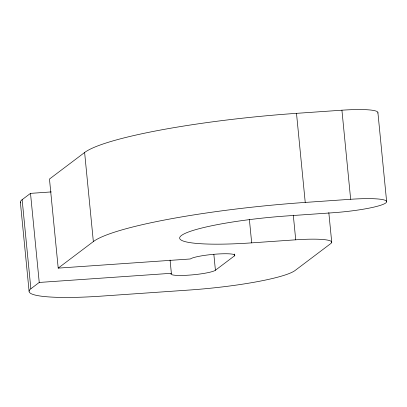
<?xml version="1.0" encoding="UTF-8"?>
<svg xmlns="http://www.w3.org/2000/svg" width="407" height="407" viewBox="0 0 407 407"><rect width="100%" height="100%" fill="white"/><g stroke="black" fill="none" stroke-linecap="round" stroke-linejoin="round"><path stroke-width="0.61" d="M20.462 202.844A90.303 11.945 -5.6 0 1 22.136 199.684L30.505 193.366L51.368 191.921M377.793 113.065A45.126 5.968 -5.6 0 0 341.926 110.2L296.5 113.344A180.601 23.886 -5.6 0 0 84.62 152.503L49.471 179.044L58.206 268.121L190.339 258.974A22.573 2.986 -5.6 0 1 216.824 254.075A22.573 2.986 -5.6 0 1 234.381 255.922L234.198 254.024M22.136 199.684L30.871 288.767L39.24 282.448L171.367 273.295A22.573 2.986 -5.6 0 0 188.929 275.137A22.573 2.986 -5.6 0 0 215.415 270.243L234.381 255.922M58.206 268.121L93.356 241.585A180.601 23.886 -5.6 0 1 305.235 202.421L350.656 199.282A45.126 5.968 -5.6 0 1 385.76 202.966A45.126 5.968 -5.6 0 1 332.814 212.754L287.383 215.903A90.303 11.945 -5.6 0 0 181.441 235.485A90.303 11.945 -5.6 0 0 251.679 242.862L295.721 239.815A45.152 5.973 -5.6 0 1 330.84 243.503L295.131 270.462A90.303 11.945 -5.6 0 1 189.194 290.043L101.104 296.143A90.303 11.945 -5.6 0 1 30.871 288.767M377.915 112.678L386.65 201.76M341.926 110.2L350.656 199.282M328.82 212.596L331.73 242.292M296.5 113.344L305.235 202.421M293.305 215.171L295.721 239.815M249.384 219.485L251.679 242.862M213.863 254.451L215.415 270.243M170.07 260.027L171.367 273.295M84.62 152.503L93.356 241.585M30.505 193.366L39.24 282.448M20.35 202.101L29.085 291.183"/></g></svg>
